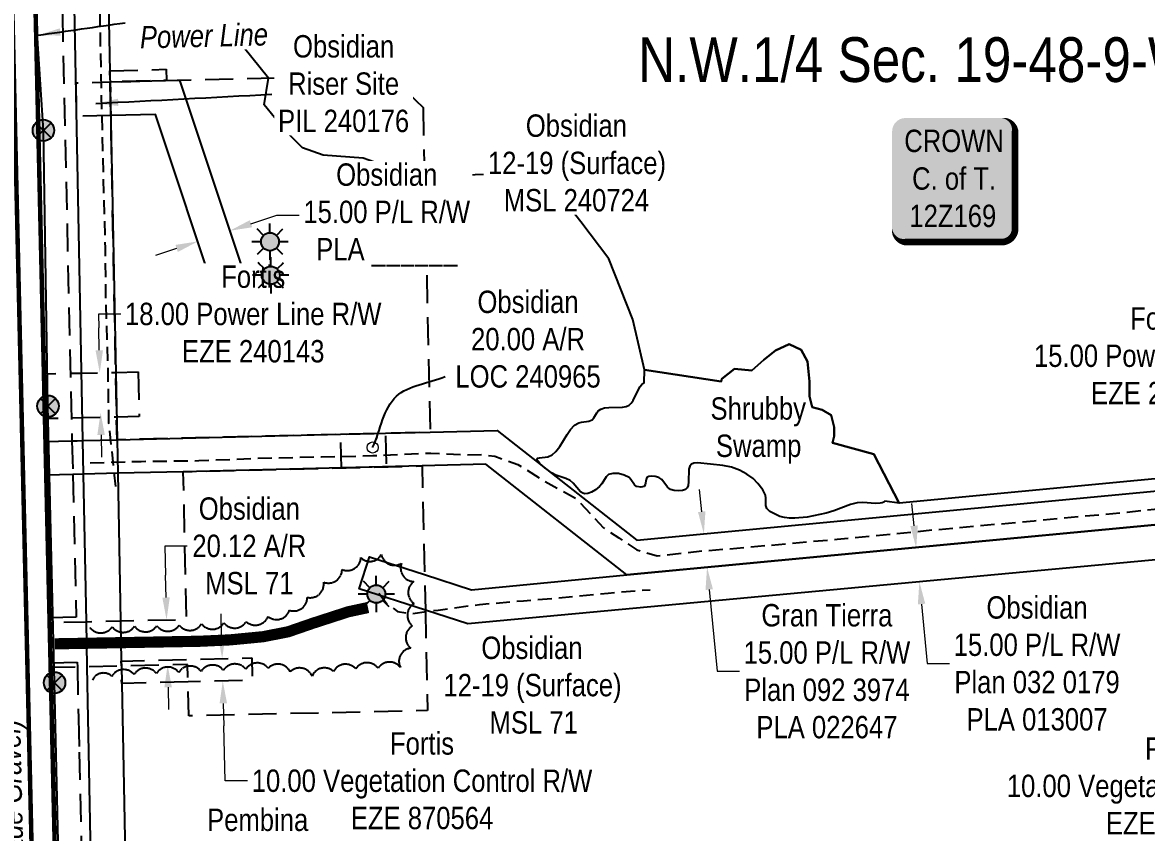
# Model space of a CAD drawing. Extents: x 610781 to 621788, y 5887608 to 5892675.
# Drawn here: x 612468 to 612971, y 5891042 to 5891404 of the extents above; entities that cross this region are included whole.
import ezdxf
from ezdxf.enums import TextEntityAlignment as Align

# ---------------------------------------------------------------- set-up
doc = ezdxf.new("R2010")
doc.units = 0
doc.header["$LTSCALE"] = 5
doc.header["$PDSIZE"] = -1.5
for name, pattern in [('0', [1, 1, 0]), ('DASHDOT2', [12.7, 6.35, -3.175, 0, -3.175]), ('foc-ACCESSROAD', [3.75, 2.5, -1.25]), ('foc-FLOWLINE', [3.75, 2.5, -1.25]), ('UG_PIPE', [1.875, 1.25, -0.625])]:
    doc.linetypes.add(name, pattern=pattern)
doc.layers.get('Defpoints').update_dxf_attribs({"color": 9})
for name, color, linetype in [('AS-OWNER', 7, 'Continuous'), ('AS-PIPE-UG', 44, 'UG_PIPE'), ('AS-POWER', 104, 'foc-POWER'), ('AS-POWER-EXISTING-PP', 72, 'Continuous'), ('AS-ROADS', 254, 'Continuous'), ('AS-WILDLIFE', 131, 'DASHDOT2'), ('C-AR', 13, 'foc-ACCESSROAD'), ('C-RW', 13, 'Continuous'), ('C-SYMBOL', 7, 'Continuous'), ('C-WS', 13, 'foc-ACCESSROAD'), ('C-WS-S', 13, 'Continuous'), ('F-EZE', 190, 'foc-FLOWLINE'), ('F-RW', 190, 'Continuous'), ('F-VCE', 190, 'foc-FLOWLINE'), ('L-SEC', 7, 'Continuous'), ('L-TITLEDB', 4, 'Continuous'), ('L-TITLEDB-T', 4, 'Continuous'), ('T-BUSH', 110, '0'), ('WETLAND', 143, 'Continuous')]:
    doc.layers.add(name, color=color, linetype=linetype)
for name, color, linetype, lineweight in [('C-AR-T', 13, 'Continuous', 9), ('C-RW-T', 13, 'Continuous', 9), ('C-WS-T', 13, 'Continuous', 9), ('F-EZE-T', 190, 'Continuous', 9), ('F-RW-T', 190, 'Continuous', 9), ('T-TEXT', 48, 'Continuous', 18)]:
    doc.layers.add(name, color=color, linetype=linetype, lineweight=lineweight)
doc.styles.add('100L', font='ARIALN.TTF', dxfattribs={"height": 11})
doc.styles.add('175L', font='ARIALN.TTF', dxfattribs={"height": 20})
doc.styles.add('80', font='ARIALN.TTF', dxfattribs={"height": 10})
doc.styles.add('80CG', font='ARIALN.TTF', dxfattribs={"height": 10})
doc.styles.add('80L', font='ARIALN.TTF', dxfattribs={"height": 10})
doc.styles.add('80LS', font='ARIALNI.TTF', dxfattribs={"height": 10})
doc.styles.add('foc-LtypeFont', font='ARIALN.TTF', dxfattribs={"height": 7.35})
doc.linetypes.add('foc-POWER', pattern='A,6,-1,["P",foc-LtypeFont,S=0.2,R=0,X=-0.625,Y=-0.75],-1.24,4', length=12.24)
doc.dimstyles.new('Compass 5 000', dxfattribs={"dimscale": 5, "dimtxt": 9, "dimasz": 2, "dimexe": 0.2, "dimexo": 0.0625, "dimgap": 0.5, "dimtad": 0, "dimtih": 1, "dimtoh": 1, "dimzin": 0, "dimdsep": 46, "dimtxsty": '80CG', "dimcen": 0.1, "dimse1": 1, "dimse2": 1, "dimclrd": 256, "dimclrt": 256, "dimaunit": 1, "dimadec": 4, "dimazin": 0, "dimtfac": 0.06, "dimtofl": 0, "dimtmove": 0, "dimatfit": 1, "dimfxl": 0.2, "dimtolj": 1, "dimtzin": 0, "dimlwd": -1, "dimarcsym": 0})

# ---------------------------------------------------------------- blocks, each defined once
blk = doc.blocks.new('GAS')
h = blk.add_hatch(color=255)
h.dxf.hatch_style = 1
edge = h.paths.add_edge_path()
edge.add_arc((0, 0), 0.9, 0, 360)
for p, q in [((-0.57, 0.57), (-1.14, 1.14)), ((0, 0.81), (0, 1.62)), ((0.57, 0.57), (1.14, 1.14)), ((-0.81, 0), (-1.62, 0)), ((1.62, 0), (0.81, 0)), ((-0.57, -0.57), (-1.14, -1.14)), ((0, -0.81), (0, -1.62)), ((1.14, -1.14), (0.57, -0.57))]:
    blk.add_line(p, q)
blk.add_circle((0, 0), 0.8)
blk = doc.blocks.new('*D65')
at = {"layer": 'Defpoints', "color": 0, "transparency": 16777216}
for p in [(613069.5, 5891305.66), (613084.49, 5891305.9), (613085.3, 5891256.07)]:
    blk.add_point(p, dxfattribs=at)
at = {"layer": 'F-EZE-T', "transparency": 16777216}
for p, q in [((613060.31, 5891255.66), (613036.82, 5891255.28)), ((613095.3, 5891256.23), (613105.3, 5891256.39))]:
    blk.add_line(p, q, dxfattribs=at)
for points in [[(613060.28, 5891257.33), (613060.33, 5891254), (613070.3, 5891255.83)], [(613095.27, 5891257.9), (613095.32, 5891254.56), (613085.3, 5891256.07)]]:
    blk.add_solid(points, dxfattribs=at)
at = {"layer": 'F-EZE-T', "transparency": 16777216, "insert": (612977.68, 5891255.28), "char_height": 10, "attachment_point": 5, "style": '80CG'}
blk.add_mtext('\\A1;Fortis\\P15.00 Power Line R/W\\PEZE 200089', dxfattribs=at)
blk = doc.blocks.new('*D67')
at = {"layer": 'Defpoints', "color": 0, "transparency": 16777216}
for p in [(613081.23, 5891107.95), (613091.23, 5891108.18), (613092.27, 5891063.71)]:
    blk.add_point(p, dxfattribs=at)
at = {"layer": 'F-EZE-T', "transparency": 16777216}
for p, q in [((613072.27, 5891063.25), (613062.27, 5891063.01)), ((613102.26, 5891063.94), (613112.26, 5891064.18))]:
    blk.add_line(p, q, dxfattribs=at)
for points in [[(613072.23, 5891064.91), (613072.31, 5891061.58), (613082.26, 5891063.48)], [(613102.22, 5891065.61), (613102.3, 5891062.28), (613092.27, 5891063.71)]]:
    blk.add_solid(points, dxfattribs=at)
at = {"layer": 'F-EZE-T', "transparency": 16777216, "insert": (612984.34, 5891063.01), "char_height": 10, "attachment_point": 5, "style": '80CG'}
blk.add_mtext('\\A1;Fortis\\P10.00 Vegetation Control R/W\\PEZE 870564', dxfattribs=at)
blk = doc.blocks.new('*D68')
at = {"layer": 'Defpoints', "color": 0, "transparency": 16777216}
for p in [(612491.85, 5891401.23), (612507.1, 5891401.52), (612514.4, 5891022.46)]:
    blk.add_point(p, dxfattribs=at)
at = {"layer": 'F-RW-T', "transparency": 16777216}
for p, q in [((612524.4, 5891022.65), (612534.39, 5891022.84)), ((612489.15, 5891021.97), (612479.15, 5891021.78))]:
    blk.add_line(p, q, dxfattribs=at)
for points in [[(612489.12, 5891023.64), (612489.18, 5891020.31), (612499.15, 5891022.16)], [(612524.36, 5891024.32), (612524.43, 5891020.98), (612514.4, 5891022.46)]]:
    blk.add_solid(points, dxfattribs=at)
at = {"layer": 'F-RW-T', "transparency": 16777216, "insert": (612573.48, 5891022.84), "char_height": 10, "attachment_point": 5, "style": '80CG'}
blk.add_mtext('\\A1;Pembina\\P15.24 P/L R/W\\PPlan 1991 KS\\PROE 2713', dxfattribs=at)
blk = doc.blocks.new('*D69')
at = {"layer": 'C-RW-T', "transparency": 16777216}
for p, q in [((612542.02, 5891170.29), (612532.02, 5891170.29)), ((612532.02, 5891170.29), (612532.32, 5891157.28)), ((612532.55, 5891147.28), (612532.32, 5891157.28)), ((612533.46, 5891107.16), (612533.69, 5891097.17))]:
    blk.add_line(p, q, dxfattribs=at)
for points in [[(612534.21, 5891147.32), (612530.88, 5891147.24), (612532.77, 5891137.28)], [(612535.13, 5891107.2), (612531.8, 5891107.12), (612533.23, 5891117.16)]]:
    blk.add_solid(points, dxfattribs=at)
at = {"layer": 'Defpoints', "color": 0, "transparency": 16777216}
for p in [(612526.07, 5891137.13), (612526.53, 5891117.01), (612533.23, 5891117.16)]:
    blk.add_point(p, dxfattribs=at)
at = {"layer": 'C-RW-T', "transparency": 16777216, "insert": (612569.76, 5891170.29), "char_height": 10, "attachment_point": 5, "style": '80CG'}
blk.add_mtext('\\A1;Obsidian\\P20.12 A/R\\PMSL 71', dxfattribs=at)
blk = doc.blocks.new('*D70')
at = {"layer": 'Defpoints', "color": 0, "transparency": 16777216}
for p in [(612557.63, 5891119.98), (612564.79, 5891120.15), (612565.04, 5891110.15)]:
    blk.add_point(p, dxfattribs=at)
at = {"layer": 'F-EZE-T', "transparency": 16777216}
for p, q in [((612557.38, 5891129.97), (612557.13, 5891139.97)), ((612558.13, 5891099.98), (612558.38, 5891089.98)), ((612558.99, 5891065.33), (612558.38, 5891089.98)), ((612568.99, 5891065.33), (612558.99, 5891065.33))]:
    blk.add_line(p, q, dxfattribs=at)
for points in [[(612559.04, 5891130.01), (612555.71, 5891129.93), (612557.63, 5891119.98)], [(612559.79, 5891100.02), (612556.46, 5891099.94), (612557.88, 5891109.97)]]:
    blk.add_solid(points, dxfattribs=at)
at = {"layer": 'F-EZE-T', "transparency": 16777216, "insert": (612646.93, 5891065.33), "char_height": 10, "attachment_point": 5, "style": '80CG'}
blk.add_mtext('\\A1;Fortis\\P10.00 Vegetation Control R/W\\PEZE 870564', dxfattribs=at)
blk = doc.blocks.new('*D133')
at = {"layer": 'C-RW-T', "transparency": 16777216}
for p, q in [((612866.8, 5891179.37), (612865.86, 5891189.32)), ((612870.14, 5891144.35), (612872.67, 5891117.77)), ((612872.67, 5891117.77), (612882.67, 5891117.77))]:
    blk.add_line(p, q, dxfattribs=at)
for points in [[(612868.46, 5891179.52), (612865.15, 5891179.21), (612867.75, 5891169.41)], [(612871.8, 5891144.51), (612868.48, 5891144.19), (612869.19, 5891154.3)]]:
    blk.add_solid(points, dxfattribs=at)
at = {"layer": 'Defpoints', "color": 0, "transparency": 16777216}
for p in [(612871.22, 5891169.74), (612869.19, 5891154.3), (612872.66, 5891154.63)]:
    blk.add_point(p, dxfattribs=at)
at = {"layer": 'C-RW-T', "transparency": 16777216, "insert": (612921.76, 5891117.77), "char_height": 10, "attachment_point": 5, "style": '80CG'}
blk.add_mtext('\\A1;Obsidian\\P15.00 P/L R/W\\PPlan 032 0179\\PPLA 013007', dxfattribs=at)
blk = doc.blocks.new('*D134')
at = {"layer": 'Defpoints', "color": 0, "transparency": 16777216}
for p in [(612951.84, 5891192.9), (612953.28, 5891177.96), (612772.87, 5891175.7)]:
    blk.add_point(p, dxfattribs=at)
at = {"layer": 'F-RW-T', "transparency": 16777216}
for p, q in [((612771.91, 5891185.65), (612770.96, 5891195.61)), ((612775.26, 5891150.81), (612778.77, 5891114.29)), ((612778.77, 5891114.29), (612788.77, 5891114.29))]:
    blk.add_line(p, q, dxfattribs=at)
for points in [[(612773.57, 5891185.81), (612770.25, 5891185.5), (612772.87, 5891175.7)], [(612776.92, 5891150.97), (612773.6, 5891150.65), (612774.3, 5891160.76)]]:
    blk.add_solid(points, dxfattribs=at)
at = {"layer": 'F-RW-T', "transparency": 16777216, "insert": (612827.86, 5891114.29), "char_height": 10, "attachment_point": 5, "style": '80CG'}
blk.add_mtext('\\A1;Gran Tierra\\P15.00 P/L R/W\\PPlan 092 3974\\PPLA 022647', dxfattribs=at)
blk = doc.blocks.new('*U135')
h = blk.add_hatch(color=255)
edge = h.paths.add_edge_path()
edge.add_line((-21.5, -28.5), (21.5, -28.5))
edge.add_arc((21.5, -22.5), 6, 270, 360)
edge.add_line((27.5, -22.5), (27.5, 21))
edge.add_arc((21.5, 21), 6, 0, 90)
edge.add_line((21.5, 27), (-21.5, 27))
edge.add_arc((-21.5, 21), 6, 90, 180)
edge.add_line((-27.5, 21), (-27.5, -22.5))
edge.add_arc((-21.5, -22.5), 6, 180, 270)
at = {"color": 14, "flags": 128}
blk.add_lwpolyline([(-21.5, -28.5, 3, 3, 0), (21.5, -28.5, 3, 3, 0.414214), (27.5, -22.5, 3, 3, 0), (27.5, 21, 3, 0, 0.414214), (21.5, 27, 0, 0, 0), (-21.5, 27, 0, 0, 0.414214), (-27.5, 21, 0, 0, 0), (-27.5, -22.5, 0, 3, 0.414214)], format="xyseb", close=True, dxfattribs=at)
at = {"color": 14, "style": '80'}
blk.add_attdef('ENTER_TEXT_001', (-26.85, -4.92), '', height=10, dxfattribs=at)
blk = doc.blocks.new('*D140')
at = {"layer": 'C-RW-T', "transparency": 16777216}
for p, q in [((612570.47, 5891314.34), (612582.08, 5891318.2)), ((612582.08, 5891318.2), (612592.08, 5891318.2)), ((612537.27, 5891303.3), (612527.78, 5891300.14))]:
    blk.add_line(p, q, dxfattribs=at)
for points in [[(612569.95, 5891315.92), (612571, 5891312.76), (612560.98, 5891311.19)], [(612536.74, 5891304.88), (612537.79, 5891301.71), (612546.75, 5891306.45)]]:
    blk.add_solid(points, dxfattribs=at)
at = {"layer": 'Defpoints', "color": 0, "transparency": 16777216}
for p in [(612560.98, 5891311.19), (612562.23, 5891307.44), (612548, 5891302.71)]:
    blk.add_point(p, dxfattribs=at)
at = {"layer": 'C-RW-T', "transparency": 16777216, "insert": (612631.16, 5891318.2), "char_height": 10, "attachment_point": 5, "style": '80CG', "bg_fill": 3, "box_fill_scale": 1.1, "bg_fill_color": 256, "bg_fill_true_color": 13158600, "bg_fill_transparency": 0}
blk.add_mtext('\\A1;Obsidian\\P15.00 P/L R/W\\PPLA ______', dxfattribs=at)
blk = doc.blocks.new('*D163')
at = {"layer": 'Defpoints', "color": 0, "transparency": 16777216}
for p in [(612465.78, 5891324.24), (612476.14, 5891324.47), (612473.51, 5890984.93)]:
    blk.add_point(p, dxfattribs=at)
at = {"layer": 'L-TITLEDB-T', "transparency": 16777216}
for p, q in [((612463.52, 5890984.7), (612446.21, 5890984.3)), ((612493.88, 5890985.39), (612503.87, 5890985.62))]:
    blk.add_line(p, q, dxfattribs=at)
for points in [[(612493.84, 5890987.06), (612493.91, 5890983.72), (612483.88, 5890985.16)], [(612463.48, 5890986.36), (612463.55, 5890983.03), (612473.51, 5890984.93)]]:
    blk.add_solid(points, dxfattribs=at)
at = {"layer": 'L-TITLEDB-T', "transparency": 16777216, "insert": (612410.12, 5890984.3), "char_height": 10, "attachment_point": 5, "style": '80CG'}
blk.add_mtext('\\A1;10.36 Road\\PPlan 3247 JY', dxfattribs=at)
blk = doc.blocks.new('POWERPOLE')
h = blk.add_hatch(color=255)
edge = h.paths.add_edge_path()
edge.add_arc((0, 0), 0.96, 0, 360)
at = {"linetype": 'Continuous'}
for p, q in [((0.68, -0.68), (-0.68, 0.68)), ((-0.68, -0.68), (0.68, 0.68))]:
    blk.add_line(p, q, dxfattribs=at)
blk.add_circle((0, 0), 0.96, dxfattribs=at)
blk = doc.blocks.new('*D186')
at = {"layer": 'Defpoints', "color": 0, "transparency": 16777216}
for p in [(612502.91, 5891247.77), (612520.11, 5891248.14), (612520.49, 5891230.31)]:
    blk.add_point(p, dxfattribs=at)
at = {"layer": 'F-EZE-T', "transparency": 16777216}
for p, q in [((612512.35, 5891273.96), (612502.35, 5891273.96)), ((612502.35, 5891273.96), (612502.49, 5891267.77)), ((612502.7, 5891257.77), (612502.49, 5891267.77)), ((612503.5, 5891219.95), (612503.72, 5891209.95))]:
    blk.add_line(p, q, dxfattribs=at)
for points in [[(612504.37, 5891257.8), (612501.03, 5891257.73), (612502.91, 5891247.77)], [(612505.17, 5891219.98), (612501.84, 5891219.91), (612503.29, 5891229.94)]]:
    blk.add_solid(points, dxfattribs=at)
at = {"layer": 'F-EZE-T', "transparency": 16777216, "insert": (612571.49, 5891273.96), "char_height": 10, "attachment_point": 5, "style": '80CG', "bg_fill": 3, "box_fill_scale": 1.1, "bg_fill_color": 256, "bg_fill_true_color": 13158600, "bg_fill_transparency": 0}
blk.add_mtext('\\A1;Fortis\\P18.00 Power Line R/W\\PEZE 240143', dxfattribs=at)

msp = doc.modelspace()

# ---------------------------------------------------------------- linework, layer by layer
at = {"layer": 'AS-PIPE-UG', "flags": 128}
for points in [[(612510.08, 5891196.962), (612507.019, 5891225.196), (612506.585, 5891251.97), (612505.682, 5891280.229), (612505.414, 5891303.622), (612504.324, 5891347.06), (612503.651, 5891374.677), (612502.519, 5891437.077)], [(612498.58, 5891207.483), (612521.492, 5891208.147), (612547.125, 5891208.459), (612572.439, 5891209.513), (612601.829, 5891210.162), (612624.884, 5891210.695), (612650.835, 5891211.828), (612665.73, 5891211.109), (612674.047, 5891211.163), (612679.461, 5891210.425), (612689.743, 5891206.784), (612701.46, 5891199.426), (612715.7, 5891191.57), (612727.946, 5891178.479), (612734.801, 5891174.003), (612742.986, 5891168.592), (612751.956, 5891165.912), (612772.942, 5891168.174), (612790.912, 5891169.64), (612832.442, 5891173.363), (612875.096, 5891177.498), (612920.412, 5891181.606), (612962.004, 5891185.462), (613004.863, 5891190.061), (613054.015, 5891194.755), (613090.991, 5891197.731), (613136.111, 5891201.664), (613177.528, 5891204.517), (613222.379, 5891207.077), (613235.863, 5891206.668), (613244.974, 5891205.25), (613254.933, 5891205.344)], [(612627.557, 5891149.209), (612631.377, 5891144.318), (612636.037, 5891141.004), (612641.714, 5891140.055), (612654.147, 5891141.687), (612672.633, 5891144.192), (612692.342, 5891145.838), (612706.017, 5891147.012), (612730.081, 5891149.29), (612748.897, 5891150.789)]]:
    msp.add_lwpolyline(points, dxfattribs=at)
at = {"layer": 'AS-POWER', "flags": 128}
msp.add_lwpolyline([(612486.536, 5890941.555), (612482.721, 5891109.185), (612479.768, 5891232.814), (612477.745, 5891356.087), (612473.284, 5891424.644), (612472.619, 5891479.981)], dxfattribs=at)
at = {"layer": 'AS-ROADS', "const_width": 4.998, "flags": 128}
msp.add_lwpolyline([(612482.804, 5891126.582), (612547.418, 5891127.722), (612561.197, 5891128.353), (612575.883, 5891129.763), (612587.08, 5891131.959), (612598.18, 5891135.793), (612614.041, 5891140.925), (612622.785, 5891142.8)], dxfattribs=at)
at = {"layer": 'C-AR', "flags": 128}
for points in [[(612507.446, 5891382.726), (612532.609, 5891383.367), (612532.737, 5891378.37), (612507.554, 5891377.729)], [(612630.915, 5891205.727), (612610.929, 5891205.24), (612610.567, 5891220.244), (612630.554, 5891220.731), (612630.915, 5891205.727)]]:
    msp.add_lwpolyline(points, close=True, dxfattribs=at)
at = {"layer": 'C-RW', "flags": 128}
msp.add_lwpolyline([(612507.555, 5891377.712), (612538.589, 5891378.502), (612570.125, 5891283.701), (612555.897, 5891278.972), (612527.867, 5891363.23), (612507.881, 5891362.721)], close=True, dxfattribs=at)
at = {"layer": 'C-RW'}
msp.add_lwpolyline([(613059.614, 5891172.003), (612736.391, 5891141.957), (612667.362, 5891135.539), (612648.411, 5891141.647), (612618.801, 5891151.19), (612623.383, 5891165.467), (612648.049, 5891157.516), (612669.012, 5891150.758), (612738.423, 5891157.352), (613059.247, 5891187.831)], dxfattribs=at)
at = {"layer": 'C-WS', "flags": 128}
for points in [[(612647.381, 5891366.293), (612650.54, 5891221.218), (612630.554, 5891220.731), (612610.567, 5891220.244), (612510.635, 5891217.809), (612507.555, 5891377.712), (612632.065, 5891380.887), (612647.381, 5891366.293)], [(612507.843, 5891362.72), (612492.596, 5891362.332), (612492.307, 5891377.323), (612507.555, 5891377.712), (612507.843, 5891362.72)], [(612648.411, 5891141.647), (612649.434, 5891096.762), (612542.723, 5891094.349), (612542.375, 5891109.587), (612542.198, 5891117.365), (612512.583, 5891116.689), (612497.341, 5891116.341), (612492.901, 5891116.24), (612480.898, 5891115.966), (612480.851, 5891118.057), (612480.439, 5891136.09), (612496.952, 5891136.466), (612512.195, 5891136.814), (612541.739, 5891137.488), (612540.233, 5891203.517), (612646.941, 5891206.118), (612648.049, 5891157.516), (612648.411, 5891141.647)]]:
    msp.add_lwpolyline(points, close=True, dxfattribs=at)
at = {"layer": 'F-EZE', "flags": 128}
msp.add_lwpolyline([(612520.105, 5891248.137), (612520.531, 5891228.141), (612510.44, 5891227.926), (612495.194, 5891227.601), (612490.226, 5891227.495), (612478.359, 5891227.242), (612477.904, 5891247.237), (612489.78, 5891247.49), (612494.809, 5891247.597), (612510.055, 5891247.923), (612520.105, 5891248.137)], close=True, dxfattribs=at)
at = {"layer": 'F-RW'}
for points in [[(612500.32, 5891750.531), (612502.189, 5891654.609), (612502.487, 5891639.381), (612502.802, 5891624.386), (612504.35, 5891544.041), (612504.835, 5891518.883), (612506.598, 5891427.35), (612510.635, 5891217.809), (612510.924, 5891202.803), (612512.195, 5891136.814), (612512.541, 5891118.85), (612512.583, 5891116.689), (612512.733, 5891108.846), (612513.026, 5891093.677), (612513.315, 5891078.672), (612515.863, 5890946.365)], [(612500.626, 5890946.003), (612498.074, 5891078.328), (612497.784, 5891093.334), (612497.341, 5891116.341), (612496.952, 5891136.466), (612495.68, 5891202.432), (612495.39, 5891217.438), (612491.349, 5891426.989), (612489.584, 5891518.494), (612489.099, 5891543.654), (612487.545, 5891624.015), (612487.254, 5891639.014), (612486.958, 5891654.242), (612485.09, 5891750.153)], [(613059.247, 5891187.831), (612738.423, 5891157.352), (612675.494, 5891206.813), (612646.941, 5891206.118), (612540.233, 5891203.517), (612510.924, 5891202.803), (612495.68, 5891202.432), (612490.939, 5891202.317), (612478.935, 5891202.024), (612478.593, 5891217.026), (612490.46, 5891217.317), (612492.812, 5891217.374), (612495.39, 5891217.438), (612510.635, 5891217.809), (612610.567, 5891220.244), (612630.554, 5891220.731), (612650.54, 5891221.218), (612680.525, 5891221.949), (612742.979, 5891172.861), (613058.897, 5891202.874)]]:
    msp.add_lwpolyline(points, dxfattribs=at)
at = {"layer": 'F-VCE'}
for points in [[(612492.395, 5891138.484), (612480.392, 5891138.183), (612478.935, 5891202.024), (612478.592, 5891217.026), (612478.577, 5891217.66), (612473.814, 5891426.574), (612485.774, 5891426.857), (612490.438, 5891217.982), (612490.46, 5891217.317), (612490.939, 5891202.318), (612492.395, 5891138.484)], [(612510.279, 5890363.576), (612498.348, 5890360.15), (612490.62, 5890693.743), (612490.156, 5890713.738), (612489.134, 5890757.865), (612489.019, 5890762.842), (612488.671, 5890777.847), (612484.783, 5890945.626), (612481.765, 5891077.959), (612481.423, 5891092.963), (612480.898, 5891115.966), (612480.851, 5891118.057), (612492.853, 5891118.358), (612492.901, 5891116.24), (612493.427, 5891093.235), (612493.769, 5891078.231), (612496.786, 5890945.911), (612500.674, 5890778.117), (612501.022, 5890763.113), (612501.137, 5890758.137), (612502.16, 5890714.017), (612502.623, 5890694.022), (612510.279, 5890363.576)]]:
    msp.add_lwpolyline(points, close=True, dxfattribs=at)
at = {"layer": 'F-VCE', "flags": 128}
msp.add_lwpolyline([(612542.375, 5891109.586), (612512.733, 5891108.846), (612512.583, 5891116.689), (612512.541, 5891118.85), (612570.883, 5891120.307), (612571.133, 5891110.305), (612542.375, 5891109.586)], close=True, dxfattribs=at)
at = {"layer": 'L-SEC'}
msp.add_lwpolyline([(612456.016, 5891749.395), (612474.352, 5890945.286), (612493.042, 5890141.19)], dxfattribs=at)
at = {"layer": 'L-TITLEDB'}
for points in [[(612511.389, 5889335.821), (612493.155, 5890140.104), (612479.704, 5890718.827), (612478.713, 5890761.445), (612478.364, 5890776.449), (612474.465, 5890944.215), (612456.13, 5891748.269)], [(612466.474, 5891748.526), (612468.678, 5891652.641), (612469.029, 5891637.41), (612471.204, 5891542.034), (612471.777, 5891516.876), (612473.863, 5891425.409), (612478.627, 5891216.495), (612478.641, 5891215.862), (612478.984, 5891200.859), (612480.441, 5891137.018), (612480.489, 5891134.925), (612480.871, 5891118.178), (612480.984, 5891113.182), (612481.472, 5891091.799), (612481.814, 5891076.794), (612484.832, 5890944.462), (612488.72, 5890776.682), (612489.068, 5890761.678), (612489.183, 5890756.7), (612498.398, 5890358.985)]]:
    msp.add_lwpolyline(points, dxfattribs=at)
at = {"layer": 'T-BUSH', "flags": 128}
msp.add_lwpolyline([(612498.464, 5891133.941, 0.5205671), (612508.457, 5891134.185, 0.5205671), (612518.45, 5891134.428, 0.5205671), (612528.443, 5891134.672, 0.5205671), (612538.435, 5891134.948, 0.5205671), (612548.419, 5891135.457, 0.5205671), (612558.402, 5891135.967, 0.5205671), (612568.385, 5891136.478, 0.5205671), (612578.114, 5891138.774, 0.5205671), (612587.702, 5891141.598, 0.5205671), (612595.637, 5891147.343, 0.5205671), (612602.989, 5891154.116, 0.5205671), (612611.209, 5891159.767, 0.5205671), (612619.621, 5891165.167, 0.5205671), (612628.723, 5891166.535, 0.5205671), (612637.749, 5891162.571, 0.5205671), (612643.237, 5891154.417, 0.5205671), (612643.347, 5891144.573, 0.5205671), (612642.607, 5891134.604, 0.5205671), (612641.867, 5891124.635, 0.5205671), (612637.238, 5891116.052, 0.5205671), (612627.272, 5891115.651, 0.5205671), (612617.278, 5891115.447, 0.5205671), (612607.373, 5891114.239, 0.5205671), (612597.781, 5891112.145, 0.5205671), (612587.977, 5891114.099, 0.5205671), (612578.145, 5891115.663, 0.5205671), (612568.159, 5891115.202, 0.5205671), (612558.174, 5891114.741, 0.5205671), (612548.188, 5891114.28, 0.5205671), (612538.203, 5891113.819, 0.5205671), (612528.217, 5891113.358, 0.5205671), (612518.232, 5891112.897, 0.5205671), (612508.294, 5891112.037, 0.5205671), (612499.614, 5891110.337, 0.5205671)], format="xyb", dxfattribs=at)
at = {"layer": 'WETLAND'}
msp.add_lwpolyline([(613021.514, 5891204.729), (612860.118, 5891189.515), (612848.873, 5891211.344), (612830.294, 5891216.411), (612830.294, 5891216.411), (612831.025, 5891219.337), (612831.025, 5891223.413), (612829.802, 5891228.711), (612825.726, 5891231.157), (612821.243, 5891232.38), (612820.02, 5891237.271), (612820.02, 5891243.792), (612819.205, 5891252.759), (612816.352, 5891258.058), (612811.053, 5891260.503), (612804.939, 5891257.65), (612799.64, 5891253.574), (612794.342, 5891248.683), (612786.597, 5891249.498), (612780.891, 5891245.015), (612780.543, 5891243.885), (612746.347, 5891249.047), (612741.055, 5891271.536), (612730.472, 5891298.656), (612717.904, 5891315.193), (612700.706, 5891337.021), (612689.461, 5891344.958), (612675.571, 5891336.359), (612655.727, 5891335.698), (612635.883, 5891338.344), (612620.669, 5891343.635), (612602.81, 5891344.958), (612593.55, 5891348.266), (612585.612, 5891356.203), (612576.352, 5891367.448), (612578.336, 5891379.354), (612567.091, 5891393.245), (612567.753, 5891403.167), (612554.523, 5891403.828), (612534.018, 5891402.505), (612531.372, 5891412.427)], dxfattribs=at)
msp.add_lwpolyline([(612819.205, 5891252.759), (612820.02, 5891243.792), (612820.02, 5891237.271), (612821.243, 5891232.38), (612825.726, 5891231.157), (612829.802, 5891228.711), (612831.025, 5891223.413), (612831.025, 5891219.337), (612830.294, 5891216.411), (612848.873, 5891211.344), (612860.118, 5891189.515), (612853.724, 5891190.356), (612853.273, 5891189.892), (612852.584, 5891189.573), (612851.643, 5891189.393), (612849.554, 5891189.374), (612843.834, 5891189.813), (612841.375, 5891189.648), (612838.384, 5891188.823), (612830.957, 5891186.012), (612827.485, 5891185.018), (612818.978, 5891183.261), (612813.569, 5891182.683), (612811.108, 5891182.729), (612808.874, 5891183.021), (612806.84, 5891183.562), (612804.995, 5891184.356), (612802.323, 5891185.801), (612801.026, 5891187.002), (612800.572, 5891188.374), (612800.584, 5891191.654), (612800.365, 5891192.955), (612799.146, 5891195.44), (612797.057, 5891198.247), (612794.827, 5891200.448), (612792.039, 5891202.434), (612788.761, 5891204.154), (612785.151, 5891205.523), (612781.374, 5891206.346), (612775.891, 5891206.846), (612769.987, 5891207.421), (612768.429, 5891207.279), (612767.292, 5891206.846), (612766.591, 5891206.045), (612766.188, 5891204.674), (612766.005, 5891199.028), (612765.793, 5891197.359), (612765.349, 5891196.243), (612764.646, 5891195.601), (612763.283, 5891195.181), (612761.517, 5891195.034), (612759.645, 5891195.183), (612758.031, 5891195.601), (612757.329, 5891195.996), (612756.632, 5891196.644), (612754.029, 5891200.041), (612752.74, 5891200.893), (612751.093, 5891201.302), (612749.52, 5891201.448), (612748.291, 5891201.308), (612747.448, 5891200.893), (612747.027, 5891200.092), (612746.596, 5891197.607), (612746.125, 5891196.924), (612744.687, 5891196.625), (612742.818, 5891196.924), (612741.827, 5891197.671), (612740.28, 5891200.085), (612739.51, 5891200.893), (612737.303, 5891202.03), (612734.654, 5891202.705), (612732.177, 5891202.769), (612730.25, 5891202.216), (612729.143, 5891201.193), (612727.26, 5891198.072), (612726.281, 5891196.924), (612724.381, 5891195.457), (612722.583, 5891194.381), (612721.002, 5891193.765), (612719.667, 5891193.617), (612718.718, 5891193.89), (612717.734, 5891194.587), (612714.479, 5891198.346), (612713.052, 5891199.57), (612711.181, 5891200.485), (612706.775, 5891202.015), (612705.115, 5891202.877), (612701.856, 5891205.198), (612699.517, 5891207.207), (612698.401, 5891208.642), (612698.298, 5891209.141), (612698.5, 5891209.492), (612699.379, 5891209.769), (612703.13, 5891210.153), (612705.017, 5891211.009), (612706.769, 5891212.532), (612708.475, 5891214.78), (612711.71, 5891220.214), (612713.224, 5891222.389), (612715.061, 5891224.253), (612717.021, 5891225.367), (612718.219, 5891225.659), (612721.479, 5891226.052), (612722.974, 5891226.69), (612723.737, 5891227.541), (612724.988, 5891229.817), (612725.62, 5891230.659), (612726.82, 5891231.506), (612728.423, 5891232.013), (612730.406, 5891232.213), (612736.51, 5891232.291), (612738.207, 5891232.651), (612739.51, 5891233.304), (612740.414, 5891234.152), (612741.252, 5891235.366), (612744.23, 5891241.438), (612745.131, 5891242.529), (612746.125, 5891243.226), (612746.347, 5891249.047), (612780.543, 5891243.885), (612780.891, 5891245.015), (612786.597, 5891249.498), (612794.342, 5891248.683), (612799.64, 5891253.574), (612804.939, 5891257.65), (612811.053, 5891260.503), (612816.352, 5891258.058), (612819.205, 5891252.759)], close=True, dxfattribs=at)

# ---------------------------------------------------------------- block references
at = {"layer": 'AS-OWNER'}
ref = msp.add_blockref('*U135', (612884.471, 5891334.628), dxfattribs=dict(at, xscale=0.999224410433348, yscale=0.999224410433348, zscale=0.999224410433348))
ref.add_attrib('ENTER_TEXT_001', 'CROWN', (612862.428, 5891346.392), dxfattribs={"layer": '0', "color": 14, "height": 9.9922, "style": '80'})
ref.add_attrib('ENTER_TEXT_002', 'C. of T.', (612865.921, 5891329.561), dxfattribs={"layer": '0', "color": 14, "height": 9.9922, "style": '80'})
ref.add_attrib('ENTER_TEXT_003', '12Z169', (612864.704, 5891312.866), dxfattribs={"layer": '0', "color": 14, "height": 9.9922, "style": '80'})
at = {"layer": 'AS-POWER-EXISTING-PP', "xscale": 4.998076300000039, "yscale": 4.998076300000039, "zscale": 4.998076300000039}
for p in [(612477.745, 5891356.087), (612479.768, 5891232.814), (612482.721, 5891109.185)]:
    msp.add_blockref('POWERPOLE', p, dxfattribs=at)
at = {"layer": 'C-WS-S', "xscale": 4.998044999999999, "yscale": 4.998044999999999, "zscale": 4.998044999999999}
msp.add_blockref('GAS', (612626.499, 5891148.83), dxfattribs=at)

# ---------------------------------------------------------------- texts
at = {"layer": 'C-AR-T', "insert": (612694.297, 5891262.705), "char_height": 9.99609, "attachment_point": 5, "style": '80CG'}
msp.add_mtext('\\A1;Obsidian\\P20.00 A/R\\PLOC 240965', dxfattribs=at)
at = {"layer": 'C-SYMBOL', "color": 3, "style": '175L'}
msp.add_text('N.W.1/4 Sec. 19-48-9-W.5M.', height=19.99218, dxfattribs=at).set_placement((612890.502, 5891371.703), align=Align.BOTTOM_CENTER)
at = {"layer": 'C-WS-T', "insert": (612651.911, 5891129.808), "char_height": 10, "attachment_point": 1, "style": '80L'}
msp.add_mtext_dynamic_manual_height_columns('\\pi21.521;Obsidian\\P\\pi4.604;12-19 (Surface)\\P\\pi25.184;MSL 71', width=86.87519, gutter_width=50, heights=[0], dxfattribs=at)
at = {"layer": 'T-TEXT', "style": '80LS'}
msp.add_text('(High Grade Gravel)', height=9.99609, rotation=91.36805, dxfattribs=at).set_placement((612463.56, 5891041.238), align=Align.MIDDLE_CENTER)
at = {"layer": 'WETLAND', "insert": (612771.173, 5891236.771), "char_height": 10, "attachment_point": 1, "style": '80L'}
msp.add_mtext_dynamic_manual_height_columns('\\pi4.6638;Shrubby \\P\\pi7.0854;Swamp', width=51.37401, gutter_width=50, heights=[0], dxfattribs=at)

# ---------------------------------------------------------------- dimensions: what is measured, and where the dimension line sits
at = {"layer": 'C-RW-T'}
dim = msp.add_linear_dim(base=(612533.234, 5891117.16), p1=(612526.067, 5891137.13), p2=(612526.526, 5891117.007), angle=271.3084, text='Obsidian\\P20.12 A/R\\PMSL 71', dimstyle='Compass 5 000', override={"dimtmove": 1}, dxfattribs=at)
dim.commit()
dim.dimension.update_dxf_attribs({"geometry": '*D69', "text_midpoint": (612551.275, 5891170.292), "dimtype": 161})
dim = msp.add_linear_dim(base=(612869.193, 5891154.302), p1=(612871.219, 5891169.741), p2=(612872.658, 5891154.633), angle=275.44332, text='Obsidian\\P15.00 P/L R/W\\PPlan 032 0179\\PPLA 013007', dimstyle='Compass 5 000', dxfattribs=at)
dim.commit()
dim.dimension.update_dxf_attribs({"geometry": '*D133', "text_midpoint": (612921.76, 5891117.773), "dimtype": 161})
at = {"layer": 'F-EZE-T'}
for base, p1, p2, angle, text, picture, middle in [((613085.299, 5891256.067), (613069.5, 5891305.656), (613084.495, 5891305.898), 0.925, 'Fortis\\P15.00 Power Line R/W\\PEZE 200089', '*D65', (612977.675, 5891255.285)), ((613092.265, 5891063.711), (613081.231, 5891107.948), (613091.232, 5891108.181), 1.33057, 'Fortis\\P10.00 Vegetation Control R/W\\PEZE 870564', '*D67', (612984.337, 5891063.014))]:
    dim = msp.add_linear_dim(base=base, p1=p1, p2=p2, angle=angle, text=text, dimstyle='Compass 5 000', dxfattribs=at)
    dim.commit()
    dim.dimension.update_dxf_attribs({"geometry": picture, "text_midpoint": middle, "dimtype": 161})
dim = msp.add_linear_dim(base=(612557.627, 5891119.976), p1=(612565.035, 5891110.152), p2=(612564.786, 5891120.155), angle=91.43051, text='Fortis\\P10.00 Vegetation Control R/W\\PEZE 870564', dimstyle='Compass 5 000', override={"dimtmove": 1}, dxfattribs=at)
dim.commit()
dim.dimension.update_dxf_attribs({"geometry": '*D70', "text_midpoint": (612586.139, 5891065.327), "dimtype": 161})
at = {"layer": 'F-RW-T'}
dim = msp.add_linear_dim(base=(612772.869, 5891175.701), p1=(612953.276, 5891177.961), p2=(612951.84, 5891192.9), angle=95.48949, text='Gran Tierra\\P15.00 P/L R/W\\PPlan 092 3974\\PPLA 022647', dimstyle='Compass 5 000', dxfattribs=at)
dim.commit()
dim.dimension.update_dxf_attribs({"geometry": '*D134', "text_midpoint": (612827.857, 5891114.289), "dimtype": 161})

# ---------------------------------------------------------------- leaders
at = {"layer": 'C-AR', "linetype": 'Continuous', "path_type": 1}
msp.add_leader([(612501.208, 5891368.092), (612579.821, 5891372.243)], dimstyle='Compass 5 000', override={"dimgap": 0.5, "dimtad": 0}, dxfattribs=at)
at = {"layer": 'C-AR-T', "color": 3, "path_type": 1}
msp.add_leader([(612624.854, 5891214.332), (612635.482, 5891237.31), (612657.192, 5891246.006)], dimstyle='Compass 5 000', override={"dimasz": 1, "dimgap": 0.5, "dimtad": 0, "dimldrblk": 'DotBlank'}, dxfattribs=at)

# ---------------------------------------------------------------- next in the draw order: texts
at = {"layer": 'AS-POWER', "insert": (612518.083, 5891419.259), "char_height": 9.99239, "attachment_point": 1, "rotation": 1.39909, "style": '175L', "bg_fill": 3, "box_fill_scale": 1.15, "bg_fill_color": 256, "bg_fill_true_color": 256, "bg_fill_transparency": 0}
msp.add_mtext_dynamic_manual_height_columns('\\pi0.049962;{\\fArial Narrow|b0|i1|c0|p34;Altalink O/H \\P\\pi2.2413;Power Line}', width=60.90628, gutter_width=99.961, heights=[0], dxfattribs=at)

# ---------------------------------------------------------------- next in the draw order: linework, layer by layer
at = {"layer": 'AS-WILDLIFE', "const_width": 1.999, "flags": 128}
msp.add_lwpolyline([(613395.656, 5890162.75), (613295.963, 5890160.364), (612516.459, 5890141.705), (612503.468, 5890141.394), (612498.65, 5890349.746), (612498.41, 5890360.134), (612484.873, 5890945.507), (612484.871, 5890945.596), (612468.987, 5891638.508), (612466.439, 5891749.656), (612456.054, 5891749.398), (612474.533, 5890945.261), (612493.01, 5890141.144), (612472.906, 5890140.663), (611668.056, 5890121.255), (611566.883, 5890118.811)], dxfattribs=at)

# ---------------------------------------------------------------- next in the draw order: leaders
at = {"layer": 'AS-POWER', "path_type": 1}
msp.add_leader([(612475.39, 5891398.639), (612514.257, 5891404.208)], dimstyle='Compass 5 000', override={"dimgap": 0.5, "dimtad": 0}, dxfattribs=at)

# ---------------------------------------------------------------- next in the draw order: texts
at = {"layer": 'C-WS-T', "insert": (612675.901, 5891363.194), "char_height": 10, "attachment_point": 1, "style": '80L', "bg_fill": 3, "box_fill_scale": 1.15, "bg_fill_color": 256, "bg_fill_true_color": 256, "bg_fill_transparency": 0}
msp.add_mtext_dynamic_manual_height_columns('\\pi17.394;Obsidian\\P\\pi0.47684;12-19 (Surface)\\P\\pi7.5369;MSL 240724', width=78.62079, gutter_width=50, heights=[0], dxfattribs=at)

# ---------------------------------------------------------------- next in the draw order: dimensions: what is measured, and where the dimension line sits
at = {"layer": 'C-RW-T'}
dim = msp.add_linear_dim(base=(612560.982, 5891311.186), p1=(612548, 5891302.71), p2=(612562.227, 5891307.443), angle=18.40042, text='Obsidian\\P15.00 P/L R/W\\PPLA ______', dimstyle='Compass 5 000', override={"dimtfill": 1}, dxfattribs=at)
dim.commit()
dim.dimension.update_dxf_attribs({"geometry": '*D140', "text_midpoint": (612631.164, 5891318.203), "dimtype": 161})

# ---------------------------------------------------------------- next in the draw order: texts
at = {"layer": 'C-WS-T', "linetype": 'Continuous', "insert": (612611.884, 5891398.642), "char_height": 10, "width": 58.9632, "attachment_point": 2, "style": '100L', "bg_fill": 3, "box_fill_scale": 1.15, "bg_fill_color": 256, "bg_fill_true_color": 256, "bg_fill_transparency": 0}
msp.add_mtext('Obsidian Riser Site PIL 240176', dxfattribs=at)

# ---------------------------------------------------------------- next in the draw order: dimensions: what is measured, and where the dimension line sits
at = {"layer": 'F-EZE-T'}
dim = msp.add_linear_dim(base=(612502.912, 5891247.771), p1=(612520.485, 5891230.31), p2=(612520.105, 5891248.137), angle=91.22028, text='Fortis\\P18.00 Power Line R/W\\PEZE 240143', dimstyle='Compass 5 000', override={"dimtmove": 1, "dimtfill": 1}, dxfattribs=at)
dim.commit()
dim.dimension.update_dxf_attribs({"geometry": '*D186', "text_midpoint": (612525.679, 5891273.965), "dimtype": 161})

# ---------------------------------------------------------------- next in the draw order: block references
at = {"layer": 'C-WS-S', "color": 5, "xscale": 5.000000000000005, "yscale": 5.000000000000005, "zscale": 5.000000000000005}
for p in [(612578.979, 5891306.304), (612579.332, 5891291.288)]:
    msp.add_blockref('GAS', p, dxfattribs=at)

# ---------------------------------------------------------------- next in the draw order: dimensions: what is measured, and where the dimension line sits
at = {"layer": 'F-RW-T'}
dim = msp.add_linear_dim(base=(612514.398, 5891022.458), p1=(612491.846, 5891401.227), p2=(612507.096, 5891401.521), angle=1.10361, text='Pembina\\P15.24 P/L R/W\\PPlan 1991 KS\\PROE 2713', dimstyle='Compass 5 000', dxfattribs=at)
dim.commit()
dim.dimension.update_dxf_attribs({"geometry": '*D68', "text_midpoint": (612573.481, 5891022.844), "dimtype": 161})
at = {"layer": 'L-TITLEDB-T'}
dim = msp.add_linear_dim(base=(612473.514, 5890984.927), p1=(612476.142, 5891324.474), p2=(612465.776, 5891324.238), angle=181.3063, text='10.36 Road\\PPlan 3247 JY', dimstyle='Compass 5 000', dxfattribs=at)
dim.commit()
dim.dimension.update_dxf_attribs({"geometry": '*D163', "text_midpoint": (612410.121, 5890984.304), "dimtype": 161})

doc.saveas('drawing.dxf')
